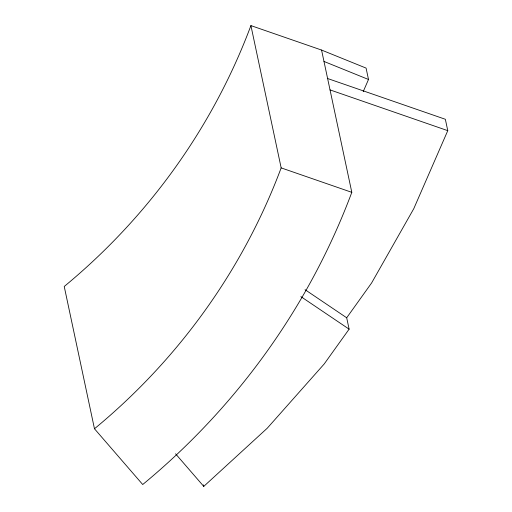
<?xml version="1.0" encoding="UTF-8"?>
<svg xmlns="http://www.w3.org/2000/svg" width="512" height="512" viewBox="0 0 512 512"><rect width="100%" height="100%" fill="white"/><g stroke="black" fill="none" stroke-linecap="round" stroke-linejoin="round"><path stroke-width="0.77" d="M363.2 91.642L368.499 79.482L366.08 68.096L321.562 50.054L250.918 25.6A627.68 610.592 -12 0 1 64.23 286.477L94.47 428.762L142.714 484.525A703.002 683.859 -12 0 0 351.808 192.339L321.562 50.054M327.61 78.515L445.35 119.277L447.77 130.656L413.76 208.71L371.61 282.957L346.694 317.779L349.114 329.158L324.198 363.974L267.232 428.23L203.757 486.4L175.565 453.811M330.029 89.894L447.77 130.656M250.918 25.6L281.165 167.885L351.808 192.339M323.981 61.44L368.499 79.482M305.062 289.683L346.694 317.779M300.877 296.608L349.114 329.158M203.437 484.883L203.757 486.4M281.165 167.885A627.68 610.592 -12 0 1 94.47 428.762"/></g></svg>
